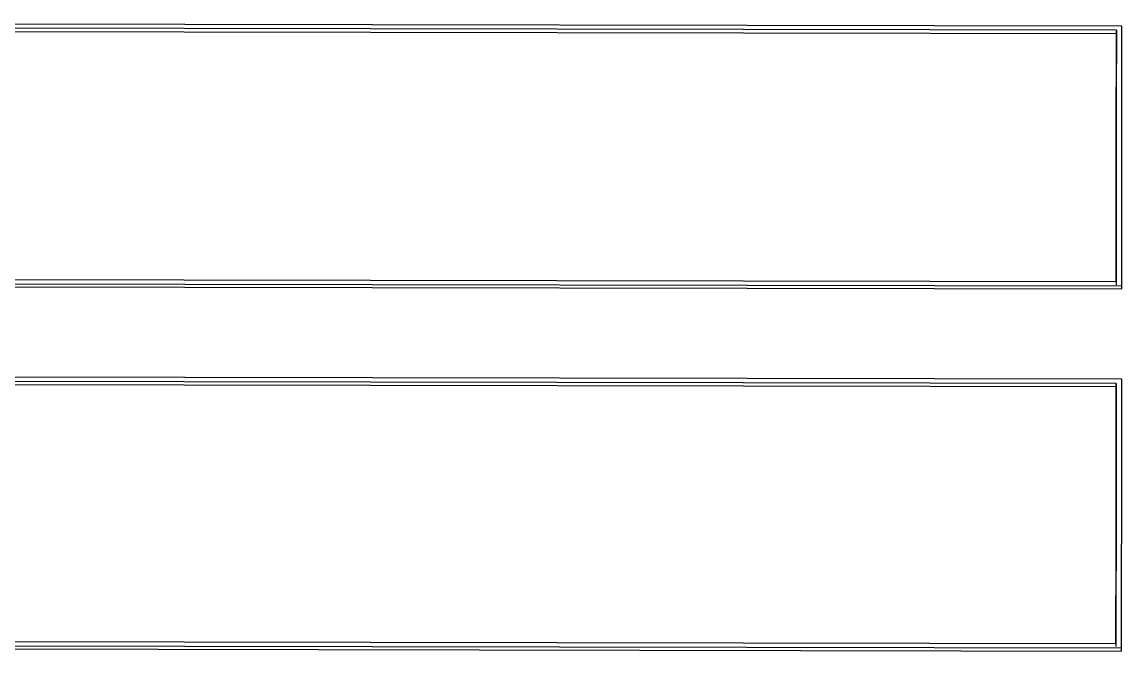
# Model space of a CAD drawing. Header units: millimetres. Extents: x 2104 to 4053, y 855 to 2233.
# Drawn here: x 2537.24 to 2547.01, y 2072.96 to 2078.55 of the extents above; entities that cross this region are included whole.
import ezdxf

# ---------------------------------------------------------------- set-up
doc = ezdxf.new("R2010")
doc.units = ezdxf.units.MM

msp = doc.modelspace()

# ---------------------------------------------------------------- linework, layer by layer
at = {"color": 7, "linetype": 'Continuous', "lineweight": 25}
for p, q in [((2547.005, 2078.5109), (2526.9948, 2078.5476)), ((2527.0508, 2078.4813), (2546.9549, 2078.4448)), ((2546.955, 2078.4748), (2527.051, 2078.5114)), ((2546.955, 2078.4748), (2546.9549, 2078.4448)), ((2526.9935, 2076.2407), (2547.0036, 2076.2039)), ((2527.0496, 2076.2777), (2546.9536, 2076.2411)), ((2526.9933, 2076.212), (2547.0035, 2076.1753)), ((2547.0031, 2075.3731), (2524.8701, 2075.4138)), ((2524.92, 2075.3482), (2546.9529, 2075.3077)), ((2546.953, 2075.3357), (2524.9201, 2075.3762)), ((2546.953, 2075.3357), (2546.9529, 2075.3077)), ((2524.8683, 2072.999), (2547.0012, 2072.9584)), ((2524.8684, 2073.0259), (2547.0013, 2072.9853)), ((2524.9184, 2073.0641), (2546.9514, 2073.0237))]:
    msp.add_line(p, q, dxfattribs=at)
at = {"color": 7, "linetype": 'Continuous', "lineweight": 25, "flags": 128}
for points in [[(2547.0035, 2076.1753), (2547.0036, 2076.1913), (2547.0036, 2076.2039)], [(2547.0012, 2072.9588), (2547.0013, 2072.9736), (2547.0013, 2072.9853)]]:
    msp.add_lwpolyline(points, dxfattribs=at)
at = {"color": 7, "linetype": 'Continuous', "lineweight": 25}
for points, knots in [([(2546.9536, 2076.2411), (2546.9538, 2076.4743), (2546.9541, 2076.9407), (2546.9545, 2077.686), (2546.9548, 2078.1946), (2546.955, 2078.4748)], [0, 0, 0, 0, 0.309921, 0.619842, 1, 1, 1, 1]), ([(2547.0036, 2076.2039), (2547.0038, 2076.4372), (2547.0041, 2076.9037), (2547.0045, 2077.6739), (2547.0048, 2078.2066), (2547.005, 2078.5109)], [0, 0, 0, 0, 0.300082, 0.600163, 1, 1, 1, 1]), ([(2546.9549, 2078.4448), (2546.9546, 2078.032), (2546.9542, 2077.2948), (2546.9537, 2076.5432), (2546.9535, 2076.2125)], [0, 0, 0, 0, 0.5599989, 1, 1, 1, 1]), ([(2547.0013, 2072.9853), (2547.0015, 2073.2264), (2547.0019, 2073.7088), (2547.0025, 2074.5059), (2547.0029, 2075.0578), (2547.0031, 2075.3731)], [0, 0, 0, 0, 0.300082, 0.600163, 1, 1, 1, 1]), ([(2546.9529, 2075.3077), (2546.9526, 2074.88), (2546.9521, 2074.1163), (2546.9515, 2073.3391), (2546.9512, 2072.9972)], [0, 0, 0, 0, 0.559999, 1, 1, 1, 1]), ([(2546.9514, 2073.0237), (2546.9516, 2073.2648), (2546.9519, 2073.747), (2546.9525, 2074.5184), (2546.9528, 2075.0454), (2546.953, 2075.3357)], [0, 0, 0, 0, 0.3099213, 0.6198426, 1, 1, 1, 1])]:
    msp.add_open_spline(points, degree=3, knots=knots, dxfattribs=at)

doc.saveas('drawing.dxf')
